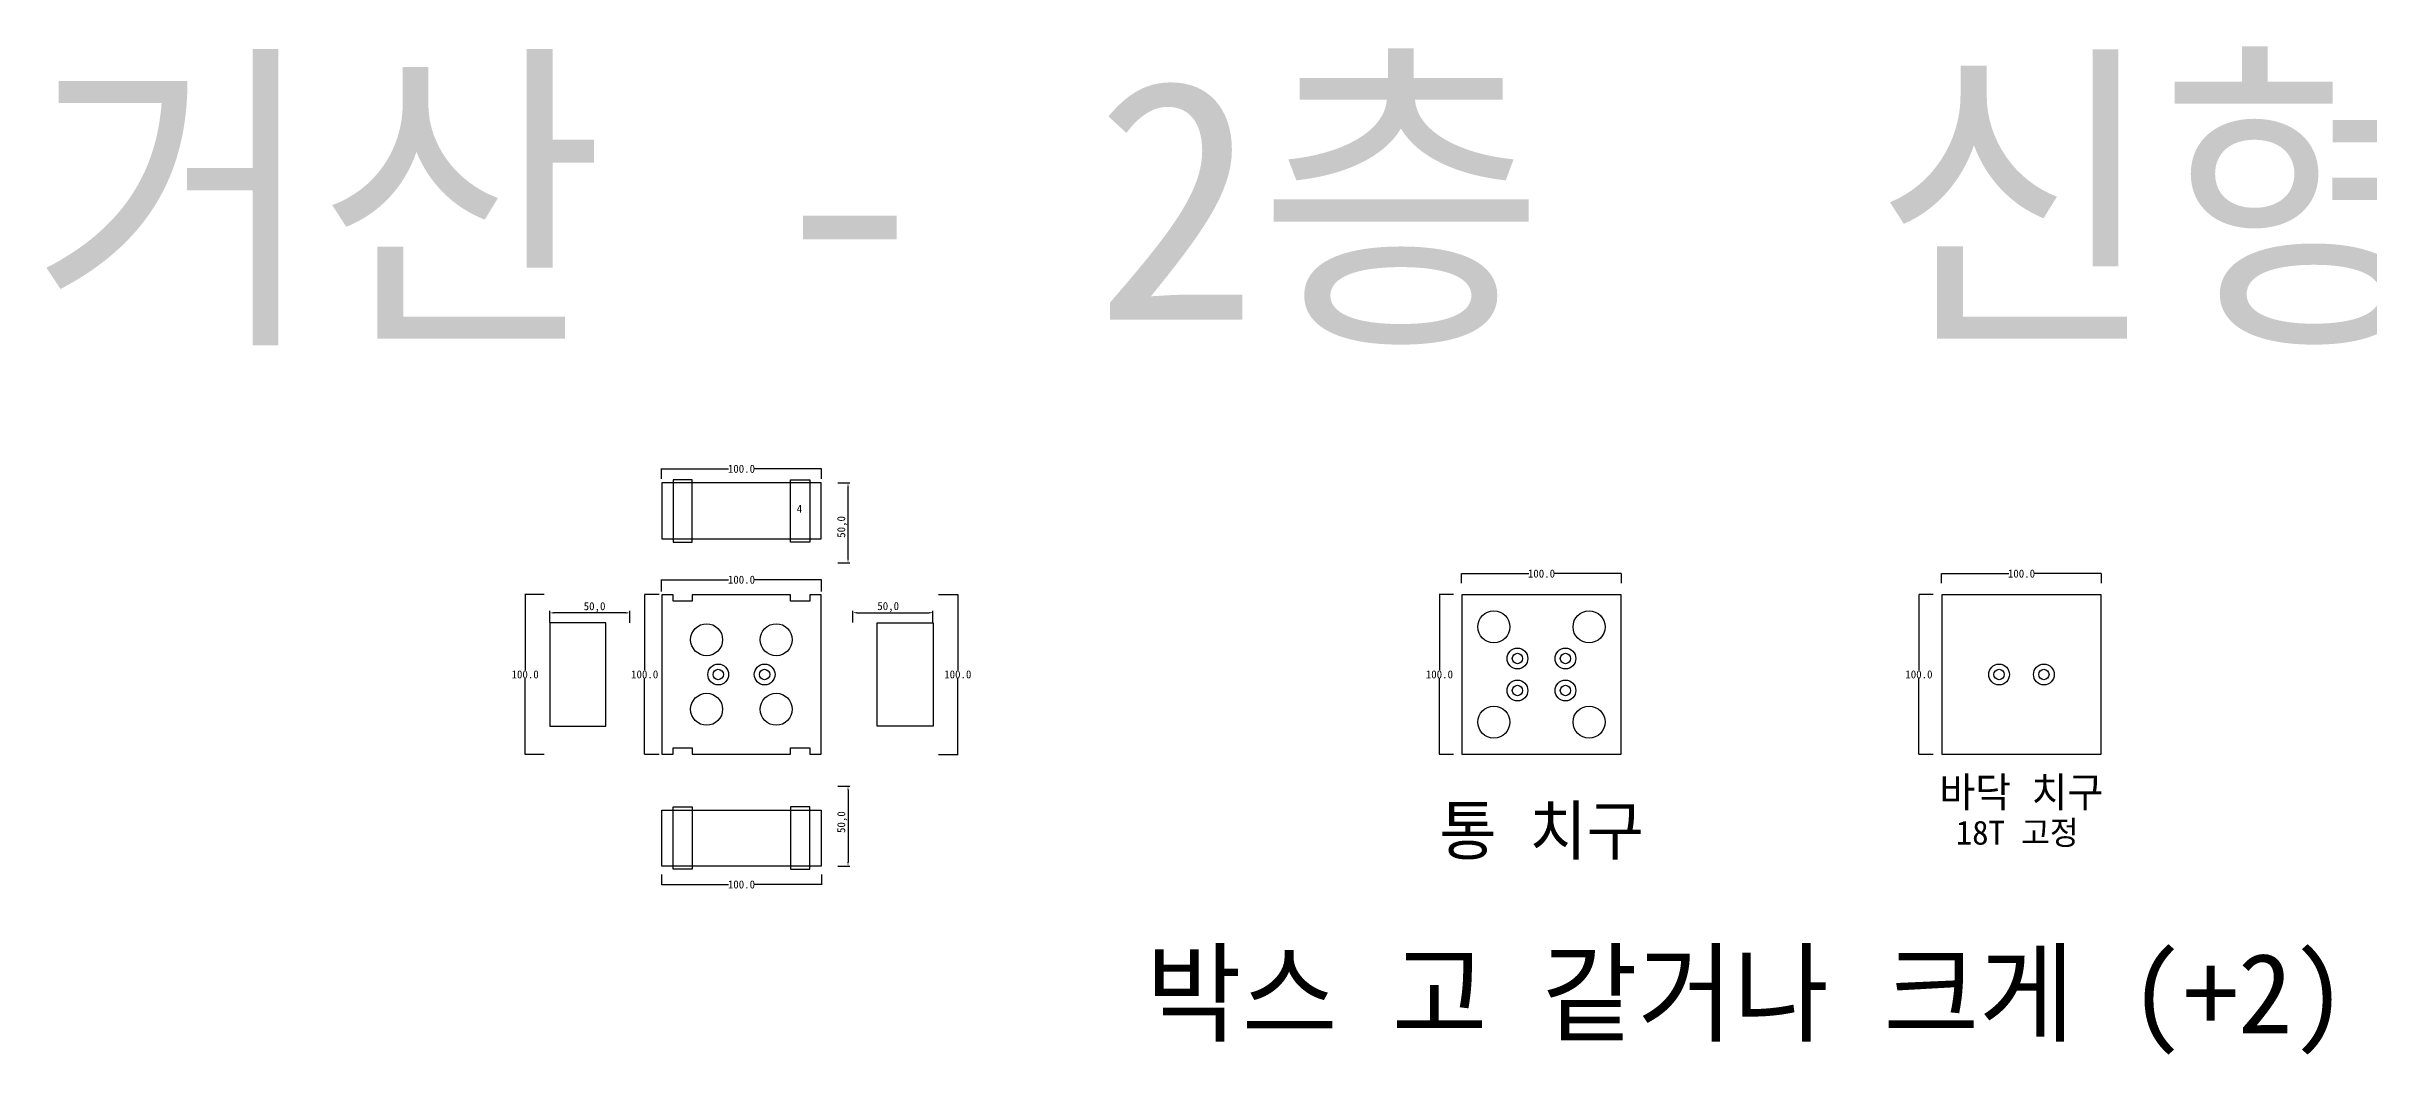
# Model space of a CAD drawing. Header units: millimetres. Extents: x 482 to 2797, y 206 to 837.
# Drawn here: x 482 to 1933, y 206 to 837 of the extents above; entities that cross this region are included whole.
import ezdxf

# ---------------------------------------------------------------- set-up
doc = ezdxf.new("R2010")
doc.units = ezdxf.units.MM
for name, color, linetype in [('TEXT', 7, 'Continuous'), ('볼트 구멍', 7, 'Continuous'), ('치구', 7, 'Continuous'), ('치수', 7, 'Continuous')]:
    doc.layers.add(name, color=color, linetype=linetype)
doc.dimstyles.new('ISO-25', dxfattribs={"dimtxt": 2.5, "dimasz": 2.5, "dimexe": 1.25, "dimexo": 0.625, "dimtad": 1, "dimtxsty": 'Standard', "dimcen": 2.5, "dimadec": 0, "dimazin": 0, "dimtfac": 1, "dimtmove": 0, "dimatfit": 3, "dimfxl": 0, "dimarcsym": 0})
doc.dimstyles.get("Standard").update_dxf_attribs({"dimtxt": 7, "dimasz": 0.18, "dimexe": 0.18, "dimexo": 0.0625, "dimgap": 0.09, "dimtad": 0, "dimtih": 1, "dimtoh": 1, "dimdec": 1, "dimzin": 0, "dimdsep": 46, "dimtxsty": 'Standard', "dimcen": 0.09, "dimadec": 0, "dimazin": 0, "dimtfac": 1, "dimtdec": 1, "dimtofl": 0, "dimtmove": 0, "dimatfit": 3, "dimfxl": 0, "dimtolj": 1, "dimtzin": 0, "dimarcsym": 0})

# ---------------------------------------------------------------- blocks, each defined once
blk = doc.blocks.new('*D16')
at = {"layer": 'Defpoints', "color": 0}
for p in [(1361.1, 494), (1352.2, 394), (1361.1, 394)]:
    blk.add_point(p, dxfattribs=at)
at = {"layer": '치수', "color": 0, "lineweight": -2}
for p, q in [((1361, 494), (1352, 494)), ((1352.2, 493.8), (1352.2, 446.6)), ((1352.2, 394.2), (1352.2, 441.4)), ((1361, 394), (1352, 394))]:
    blk.add_line(p, q, dxfattribs=at)
at = {"layer": '치수', "color": 0}
for points in [[(1352.2, 493.8), (1352.2, 493.8), (1352.2, 494)], [(1352.2, 394.2), (1352.2, 394.2), (1352.2, 394)]]:
    blk.add_solid(points, dxfattribs=at)
at = {"layer": '치수', "color": 0, "insert": (1352.2, 444), "char_height": 5, "attachment_point": 5}
blk.add_mtext('\\A1;100.0', dxfattribs=at)
blk = doc.blocks.new('*D17')
at = {"layer": 'Defpoints', "color": 0}
for p in [(1035.7, 482.6), (985.7, 475.8), (1035.7, 475.8)]:
    blk.add_point(p, dxfattribs=at)
at = {"layer": '치수', "color": 0, "lineweight": -2}
for p, q in [((985.7, 476.4), (985.7, 483.8)), ((988.2, 482.6), (1033.2, 482.6)), ((1035.7, 476.4), (1035.7, 483.8))]:
    blk.add_line(p, q, dxfattribs=at)
at = {"layer": '치수', "color": 0}
for points in [[(988.2, 483), (988.2, 482.1), (985.7, 482.6)], [(1033.2, 483), (1033.2, 482.1), (1035.7, 482.6)]]:
    blk.add_solid(points, dxfattribs=at)
at = {"layer": '치수', "color": 0, "insert": (1007.7, 486.1), "char_height": 5, "attachment_point": 5}
blk.add_mtext('50,0', dxfattribs=at)
blk = doc.blocks.new('*D18')
at = {"layer": 'Defpoints', "color": 0}
for p in [(1039.1, 494), (1039.1, 394), (1051.2, 394)]:
    blk.add_point(p, dxfattribs=at)
at = {"layer": '치수', "color": 0, "lineweight": -2}
for p, q in [((1039.2, 494), (1051.4, 494)), ((1051.2, 493.8), (1051.2, 446.6)), ((1051.2, 394.2), (1051.2, 441.4)), ((1039.2, 394), (1051.4, 394))]:
    blk.add_line(p, q, dxfattribs=at)
at = {"layer": '치수', "color": 0}
for points in [[(1051.2, 493.8), (1051.2, 493.8), (1051.2, 494)], [(1051.2, 394.2), (1051.2, 394.2), (1051.2, 394)]]:
    blk.add_solid(points, dxfattribs=at)
at = {"layer": '치수', "color": 0, "insert": (1051.2, 444), "char_height": 5, "attachment_point": 5}
blk.add_mtext('\\A1;100.0', dxfattribs=at)
blk = doc.blocks.new('*D19')
at = {"layer": 'Defpoints', "color": 0}
for p in [(796.2, 482.5), (796.2, 475.8), (846.2, 475.7)]:
    blk.add_point(p, dxfattribs=at)
at = {"layer": '치수', "color": 0, "lineweight": -2}
for p, q in [((796.2, 476.4), (796.2, 483.7)), ((843.7, 482.5), (798.7, 482.5)), ((846.2, 476.3), (846.2, 483.7))]:
    blk.add_line(p, q, dxfattribs=at)
at = {"layer": '치수', "color": 0}
for points in [[(798.7, 482.9), (798.7, 482), (796.2, 482.5)], [(843.7, 482.9), (843.7, 482), (846.2, 482.5)]]:
    blk.add_solid(points, dxfattribs=at)
at = {"layer": '치수', "color": 0, "insert": (824.2, 486), "char_height": 5, "attachment_point": 5}
blk.add_mtext('50,0', dxfattribs=at)
blk = doc.blocks.new('*D20')
at = {"layer": 'Defpoints', "color": 0}
for p in [(864.5, 494), (855.5, 394), (864.5, 394)]:
    blk.add_point(p, dxfattribs=at)
at = {"layer": '치수', "color": 0, "lineweight": -2}
for p, q in [((864.5, 494), (855.3, 494)), ((855.5, 493.8), (855.5, 446.6)), ((855.5, 394.2), (855.5, 441.4)), ((864.5, 394), (855.3, 394))]:
    blk.add_line(p, q, dxfattribs=at)
at = {"layer": '치수', "color": 0}
for points in [[(855.4, 493.8), (855.5, 493.8), (855.5, 494)], [(855.4, 394.2), (855.5, 394.2), (855.5, 394)]]:
    blk.add_solid(points, dxfattribs=at)
at = {"layer": '치수', "color": 0, "insert": (855.5, 444), "char_height": 5, "attachment_point": 5}
blk.add_mtext('\\A1;100.0', dxfattribs=at)
blk = doc.blocks.new('*D21')
at = {"layer": 'Defpoints', "color": 0}
for p in [(792.8, 494), (780.8, 394), (792.8, 394)]:
    blk.add_point(p, dxfattribs=at)
at = {"layer": '치수', "color": 0, "lineweight": -2}
for p, q in [((792.8, 494), (780.6, 494)), ((780.8, 493.8), (780.8, 446.6)), ((780.8, 394.2), (780.8, 441.4)), ((792.8, 394), (780.6, 394))]:
    blk.add_line(p, q, dxfattribs=at)
at = {"layer": '치수', "color": 0}
for points in [[(780.7, 493.8), (780.8, 493.8), (780.8, 494)], [(780.7, 394.2), (780.8, 394.2), (780.8, 394)]]:
    blk.add_solid(points, dxfattribs=at)
at = {"layer": '치수', "color": 0, "insert": (780.8, 444), "char_height": 5, "attachment_point": 5}
blk.add_mtext('\\A1;100.0', dxfattribs=at)
blk = doc.blocks.new('*D22')
at = {"layer": 'Defpoints', "color": 0}
for p in [(866, 319.1), (966, 319.1), (966, 312.7)]:
    blk.add_point(p, dxfattribs=at)
at = {"layer": '치수', "color": 0, "lineweight": -2}
for p, q in [((866, 319), (866, 312.5)), ((866.2, 312.7), (908, 312.7)), ((965.8, 312.7), (924, 312.7)), ((966, 319), (966, 312.5))]:
    blk.add_line(p, q, dxfattribs=at)
at = {"layer": '치수', "color": 0}
for points in [[(866.2, 312.7), (866.2, 312.7), (866, 312.7)], [(965.8, 312.7), (965.8, 312.7), (966, 312.7)]]:
    blk.add_solid(points, dxfattribs=at)
at = {"layer": '치수', "color": 0, "insert": (916, 312.7), "char_height": 5, "attachment_point": 5}
blk.add_mtext('\\A1;100.0', dxfattribs=at)
blk = doc.blocks.new('*D23')
at = {"layer": 'Defpoints', "color": 0}
for p in [(975.7, 374.2), (975.7, 324.2), (982.6, 324.2)]:
    blk.add_point(p, dxfattribs=at)
at = {"layer": '치수', "color": 0, "lineweight": -2}
for p, q in [((976.3, 374.2), (983.8, 374.2)), ((982.6, 371.7), (982.6, 326.7)), ((976.3, 324.2), (983.8, 324.2))]:
    blk.add_line(p, q, dxfattribs=at)
at = {"layer": '치수', "color": 0}
for points in [[(982.2, 371.7), (983, 371.7), (982.6, 374.2)], [(982.2, 326.7), (983, 326.7), (982.6, 324.2)]]:
    blk.add_solid(points, dxfattribs=at)
at = {"layer": '치수', "color": 0, "insert": (979, 351.7), "char_height": 5, "attachment_point": 5, "rotation": 90}
blk.add_mtext('50,0', dxfattribs=at)
blk = doc.blocks.new('*D24')
at = {"layer": 'Defpoints', "color": 0}
for p in [(866, 495.8), (966, 503.2), (966, 495.8)]:
    blk.add_point(p, dxfattribs=at)
at = {"layer": '치수', "color": 0, "lineweight": -2}
for p, q in [((866, 495.9), (866, 503.4)), ((866.2, 503.2), (908, 503.2)), ((965.8, 503.2), (924, 503.2)), ((966, 495.9), (966, 503.4))]:
    blk.add_line(p, q, dxfattribs=at)
at = {"layer": '치수', "color": 0}
for points in [[(866.2, 503.2), (866.2, 503.2), (866, 503.2)], [(965.8, 503.2), (965.8, 503.2), (966, 503.2)]]:
    blk.add_solid(points, dxfattribs=at)
at = {"layer": '치수', "color": 0, "insert": (916, 503.2), "char_height": 5, "attachment_point": 5}
blk.add_mtext('\\A1;100.0', dxfattribs=at)
blk = doc.blocks.new('*D25')
at = {"layer": 'Defpoints', "color": 0}
for p in [(866, 566.1), (966, 572.5), (966, 566.1)]:
    blk.add_point(p, dxfattribs=at)
at = {"layer": '치수', "color": 0, "lineweight": -2}
for p, q in [((866, 566.2), (866, 572.7)), ((866.2, 572.5), (908, 572.5)), ((965.8, 572.5), (924, 572.5)), ((966, 566.2), (966, 572.7))]:
    blk.add_line(p, q, dxfattribs=at)
at = {"layer": '치수', "color": 0}
for points in [[(866.2, 572.6), (866.2, 572.5), (866, 572.5)], [(965.8, 572.6), (965.8, 572.5), (966, 572.5)]]:
    blk.add_solid(points, dxfattribs=at)
at = {"layer": '치수', "color": 0, "insert": (916, 572.5), "char_height": 5, "attachment_point": 5}
blk.add_mtext('\\A1;100.0', dxfattribs=at)
blk = doc.blocks.new('*D26')
at = {"layer": 'Defpoints', "color": 0}
for p in [(975.7, 563.7), (982.6, 563.7), (975.7, 513.7)]:
    blk.add_point(p, dxfattribs=at)
at = {"layer": '치수', "color": 0, "lineweight": -2}
for p, q in [((976.3, 563.7), (983.8, 563.7)), ((982.6, 516.2), (982.6, 561.2)), ((976.3, 513.7), (983.8, 513.7))]:
    blk.add_line(p, q, dxfattribs=at)
at = {"layer": '치수', "color": 0}
for points in [[(982.2, 561.2), (983, 561.2), (982.6, 563.7)], [(982.2, 516.2), (983, 516.2), (982.6, 513.7)]]:
    blk.add_solid(points, dxfattribs=at)
at = {"layer": '치수', "color": 0, "insert": (979, 536.2), "char_height": 5, "attachment_point": 5, "rotation": 90}
blk.add_mtext('50,0', dxfattribs=at)
blk = doc.blocks.new('*D27')
at = {"layer": 'Defpoints', "color": 0}
for p in [(1660.9, 494), (1651.9, 394), (1660.9, 394)]:
    blk.add_point(p, dxfattribs=at)
at = {"layer": '치수', "color": 0, "lineweight": -2}
for p, q in [((1660.8, 494), (1651.8, 494)), ((1651.9, 493.8), (1651.9, 446.6)), ((1651.9, 394.2), (1651.9, 441.4)), ((1660.8, 394), (1651.8, 394))]:
    blk.add_line(p, q, dxfattribs=at)
at = {"layer": '치수', "color": 0}
for points in [[(1651.9, 493.8), (1652, 493.8), (1651.9, 494)], [(1651.9, 394.2), (1652, 394.2), (1651.9, 394)]]:
    blk.add_solid(points, dxfattribs=at)
at = {"layer": '치수', "color": 0, "insert": (1651.9, 444), "char_height": 5, "attachment_point": 5}
blk.add_mtext('\\A1;100.0', dxfattribs=at)
blk = doc.blocks.new('*D28')
at = {"layer": 'Defpoints', "color": 0}
for p in [(1666, 501.1), (1766, 507), (1766, 501.1)]:
    blk.add_point(p, dxfattribs=at)
at = {"layer": '치수', "color": 0, "lineweight": -2}
for p, q in [((1666, 501.1), (1666, 507.1)), ((1666.2, 507), (1708, 507)), ((1765.8, 507), (1724, 507)), ((1766, 501.1), (1766, 507.1))]:
    blk.add_line(p, q, dxfattribs=at)
at = {"layer": '치수', "color": 0}
for points in [[(1666.2, 507), (1666.2, 506.9), (1666, 507)], [(1765.8, 507), (1765.8, 506.9), (1766, 507)]]:
    blk.add_solid(points, dxfattribs=at)
at = {"layer": '치수', "color": 0, "insert": (1716, 507), "char_height": 5, "attachment_point": 5}
blk.add_mtext('\\A1;100.0', dxfattribs=at)
blk = doc.blocks.new('*D29')
at = {"layer": 'Defpoints', "color": 0}
for p in [(1366, 501.1), (1466, 507), (1466, 501.1)]:
    blk.add_point(p, dxfattribs=at)
at = {"layer": '치수', "color": 0, "lineweight": -2}
for p, q in [((1366, 501.1), (1366, 507.1)), ((1366.2, 507), (1408, 507)), ((1465.8, 507), (1424, 507)), ((1466, 501.1), (1466, 507.1))]:
    blk.add_line(p, q, dxfattribs=at)
at = {"layer": '치수', "color": 0}
for points in [[(1366.2, 507), (1366.2, 506.9), (1366, 507)], [(1465.8, 507), (1465.8, 506.9), (1466, 507)]]:
    blk.add_solid(points, dxfattribs=at)
at = {"layer": '치수', "color": 0, "insert": (1416, 507), "char_height": 5, "attachment_point": 5}
blk.add_mtext('\\A1;100.0', dxfattribs=at)

msp = doc.modelspace()

# ---------------------------------------------------------------- linework, layer by layer
at = {"layer": '볼트 구멍', "color": 2}
for centre in [(901.49, 443.97), (930.49, 443.97)]:
    msp.add_circle(centre, 6.5, dxfattribs=at)
at = {"layer": '볼트 구멍', "color": 6}
for centre in [(1400.99, 453.97), (1430.99, 453.97), (1701.99, 443.97), (1729.99, 443.97), (1400.99, 433.97), (1430.99, 433.97)]:
    msp.add_circle(centre, 6.5, dxfattribs=at)
at = {"layer": '볼트 구멍', "color": 3}
for centre in [(1400.99, 453.97), (1430.99, 453.97), (901.49, 443.97), (930.49, 443.97), (1400.99, 433.97), (1430.99, 433.97), (1701.99, 443.97), (1729.99, 443.97)]:
    msp.add_circle(centre, 3.25, dxfattribs=at)
at = {"layer": '치구'}
for points in [[(866.24, 528.72), (965.74, 528.72), (965.74, 563.72), (866.24, 563.72)], [(866.24, 394.22), (873.24, 394.22), (873.24, 398.22), (885.24, 398.22), (885.24, 394.22), (946.74, 394.22), (946.74, 398.22), (958.74, 398.22), (958.74, 394.22), (965.74, 394.22), (965.74, 493.72), (958.74, 493.72), (958.74, 489.72), (946.74, 489.72), (946.74, 493.72), (885.24, 493.72), (885.24, 489.72), (873.24, 489.72), (873.24, 493.72), (866.24, 493.72)], [(1366.24, 493.72), (1366.24, 394.22), (1465.74, 394.22), (1465.74, 493.72)], [(1666.24, 493.72), (1666.24, 394.22), (1765.74, 394.22), (1765.74, 493.72)], [(831.24, 476.32), (796.24, 476.32), (796.24, 411.62), (831.24, 411.62)], [(1000.74, 476.32), (1035.74, 476.32), (1035.74, 411.62), (1000.74, 411.62)], [(866.24, 359.22), (965.74, 359.22), (965.74, 324.22), (866.24, 324.22)]]:
    msp.add_lwpolyline(points, close=True, dxfattribs=at)
at = {"layer": '치구', "color": 1}
for points in [[(873.24, 526.72), (885.24, 526.72), (885.24, 565.72), (873.24, 565.72)], [(958.74, 526.72), (946.74, 526.72), (946.74, 565.72), (958.74, 565.72)], [(873.24, 361.22), (885.24, 361.22), (885.24, 322.23), (873.24, 322.23)], [(958.74, 361.22), (946.74, 361.22), (946.74, 322.23), (958.74, 322.23)]]:
    msp.add_lwpolyline(points, close=True, dxfattribs=at)
at = {"layer": '치구'}
for centre in [(1386.24, 473.72), (1445.74, 473.72), (1386.24, 414.22), (1445.74, 414.22)]:
    msp.add_circle(centre, 10, dxfattribs=at)
at = {"layer": '치구', "color": 0}
for centre in [(894.24, 465.72), (937.74, 465.72), (894.24, 422.22), (937.74, 422.22)]:
    msp.add_circle(centre, 10, dxfattribs=at)

# ---------------------------------------------------------------- texts
at = {"layer": 'TEXT', "color": 3}
msp.add_text('거산 - 2층  신형 (통치구)', height=150, dxfattribs=at).set_placement((471.88, 665.66))
at = {"layer": 'TEXT', "color": 1}
for s, height, p in [('4', 5, (950.56, 545.03)), ('통 치구', 30, (1352.09, 331.45)), ('박스 고 같거나 크게 (+2)', 50, (1168.85, 219.76))]:
    msp.add_text(s, height=height, dxfattribs=at).set_placement(p)
at = {"layer": 'TEXT', "color": 6, "linetype": 'Continuous'}
msp.add_text('바닥 치구', height=18.75, dxfattribs=at).set_placement((1664.66, 361.14))
at = {"layer": 'TEXT', "color": 6}
msp.add_text('18T 고정', height=15, dxfattribs=at).set_placement((1675.01, 337.64))

# ---------------------------------------------------------------- dimensions: what is measured, and where the dimension line sits
at = {"layer": '치수', "color": 4}
for base, p1, p2, dimstyle, override, picture, middle in [((965.99, 572.55), (865.99, 566.15), (965.99, 566.15), 'Standard', {"dimtxt": 5}, '*D25', (915.99, 572.55)), ((1035.74, 482.55), (985.74, 475.77), (1035.74, 475.77), 'ISO-25', {"dimtxt": 5, "dimdec": 1, "dimzin": 0, "dimtdec": 1}, '*D17', (1007.74, 482.55)), ((965.99, 312.71), (865.99, 319.11), (965.99, 319.11), 'Standard', {"dimtxt": 5}, '*D22', (915.99, 312.71))]:
    dim = msp.add_linear_dim(base=base, p1=p1, p2=p2, dimstyle=dimstyle, override=override, dxfattribs=at)
    dim.commit()
    dim.dimension.update_dxf_attribs({"geometry": picture, "text_midpoint": middle, "dimtype": 160})
for base, p1, p2, angle, picture, middle in [((982.57, 563.72), (975.67, 513.72), (975.67, 563.72), 90, '*D26', (982.57, 536.22)), ((796.24, 482.45), (846.24, 475.67), (796.24, 475.77), 180, '*D19', (824.24, 482.45)), ((982.57, 324.22), (975.67, 374.22), (975.67, 324.22), 270, '*D23', (982.57, 351.72))]:
    dim = msp.add_linear_dim(base=base, p1=p1, p2=p2, angle=angle, dimstyle='ISO-25', override={"dimtxt": 5, "dimdec": 1, "dimzin": 0, "dimtdec": 1}, dxfattribs=at)
    dim.commit()
    dim.dimension.update_dxf_attribs({"geometry": picture, "text_midpoint": middle, "dimtype": 160})
for base, p1, p2, picture, middle in [((1465.99, 506.97), (1365.99, 501.08), (1465.99, 501.08), '*D29', (1415.99, 506.97)), ((1765.99, 506.97), (1665.99, 501.08), (1765.99, 501.08), '*D28', (1715.99, 506.97)), ((965.99, 503.2), (865.99, 495.8), (965.99, 495.8), '*D24', (915.99, 503.2))]:
    dim = msp.add_linear_dim(base=base, p1=p1, p2=p2, dimstyle='Standard', override={"dimtxt": 5}, dxfattribs=at)
    dim.commit()
    dim.dimension.update_dxf_attribs({"geometry": picture, "text_midpoint": middle})
for base, p1, p2, picture, middle in [((780.78, 393.97), (792.85, 493.97), (792.85, 393.97), '*D21', (780.78, 443.97)), ((855.46, 393.97), (864.53, 493.97), (864.53, 393.97), '*D20', (855.46, 443.97)), ((1051.21, 393.97), (1039.14, 493.97), (1039.14, 393.97), '*D18', (1051.21, 443.97)), ((1352.2, 393.97), (1361.1, 493.97), (1361.1, 393.97), '*D16', (1352.2, 443.97)), ((1651.95, 393.97), (1660.85, 493.97), (1660.85, 393.97), '*D27', (1651.95, 443.97))]:
    dim = msp.add_linear_dim(base=base, p1=p1, p2=p2, angle=90, dimstyle='Standard', override={"dimtxt": 5}, dxfattribs=at)
    dim.commit()
    dim.dimension.update_dxf_attribs({"geometry": picture, "text_midpoint": middle})

doc.saveas('drawing.dxf')
